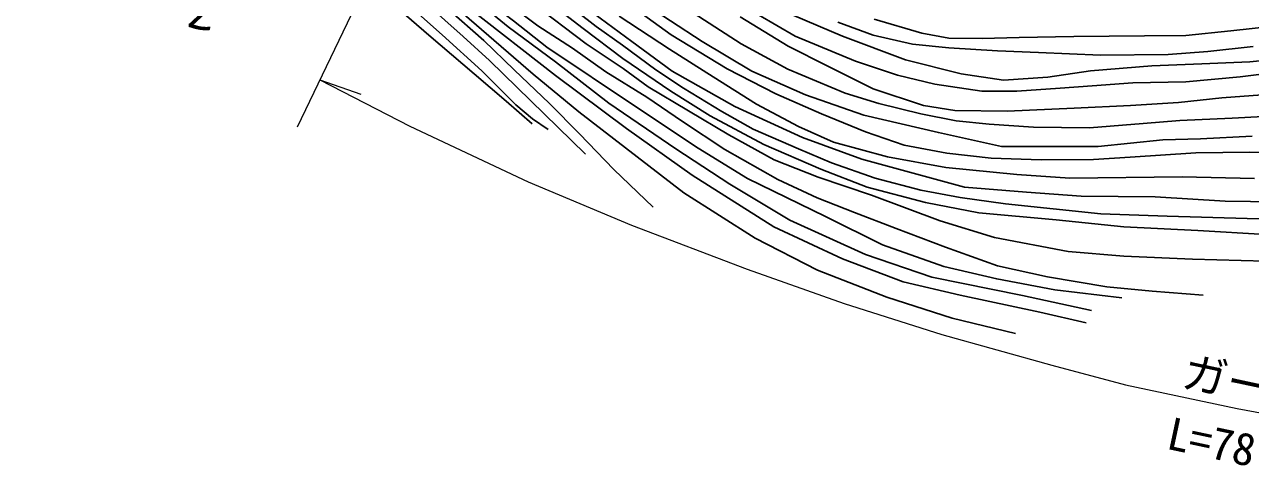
# Model space of a CAD drawing. Units: millimetres at full size, sheet at 1:1000; details may follow other scales. Extents: x 40000 to 680000, y 20000 to 380000.
# Drawn here: x 444425 to 513634, y 241402 to 266867 of the extents above; entities that cross this region are included whole.
import ezdxf
from ezdxf.enums import TextEntityAlignment as Align

# ---------------------------------------------------------------- set-up
doc = ezdxf.new("R2010")
doc.units = ezdxf.units.MM
doc.header["$LTSCALE"] = 1000
doc.layers.add('M-BGD', color=7, linetype='Continuous', lineweight=25)
doc.layers.add('M-STR-HTXT', color=7, linetype='Continuous', lineweight=13)
doc.styles.add('ＭＳ ゴシック', font='')
doc.styles.get('ＭＳ ゴシック').set_extended_font_data('MS Gothic')

msp = doc.modelspace()

# ---------------------------------------------------------------- linework, layer by layer
at = {"layer": 'M-BGD'}
for points in [[(457343, 284152), (457811, 283420), (458415, 282223), (458842, 281276), (459248, 280298), (460270, 278972), (461134, 277869), (462618, 276078), (464527, 274024), (466145, 272218), (468844, 269734), (470389, 268336), (472036, 267083), (473916, 265597), (478972, 262204), (482452, 259893), (485245, 258177), (489649, 256024), (492860, 254432), (496328, 253200), (499308, 252506), (502596, 251890), (506372, 251428)], [(457088, 283609), (457712, 282152), (458541, 280355), (459759, 278520), (461252, 276605), (463326, 274362), (464858, 272771), (466548, 271240), (469233, 268808), (471737, 266737), (474399, 264754), (477409, 262430), (481190, 259839), (484244, 257856), (487636, 255822), (491897, 253885), (495637, 252607), (500764, 251563), (504652, 250717)], [(504363, 250016), (501751, 250616), (497253, 251585), (494021, 252339), (490601, 253631), (486722, 255434), (482116, 258369), (478410, 260999), (474397, 263988), (469522, 267783), (465354, 271731), (463447, 273785), (461335, 276030), (460043, 277635), (458737, 279326), (457704, 280786), (456581, 282530)], [(456359, 282057), (457288, 280527), (458447, 278649), (459716, 277156), (461187, 275505), (463696, 272727), (465599, 270637), (469518, 267190), (473134, 264063), (475712, 261941), (481638, 257361), (485673, 254806), (489184, 252990), (493096, 251481), (496792, 250281), (500365, 249419)], [(479913, 256561), (477696, 258673), (475762, 260695), (474052, 262400), (472067, 264316), (470353, 265964), (468335, 267726), (466719, 269132), (464914, 270674), (463644, 271995), (462263, 273499), (461014, 274891), (459556, 276680), (458316, 278080), (457449, 279374), (456476, 280731), (455950, 281186)], [(456108, 279778), (457133, 278770), (458100, 277716), (459851, 275660), (461086, 274047), (462175, 272665), (463092, 271614), (467111, 268039), (469185, 266195), (470665, 264832), (476086, 259542)], [(461238, 271774), (461975, 271511), (463588, 270215), (464974, 268998), (468002, 266287), (470233, 264243), (472165, 262325), (473108, 261540), (473989, 260939)], [(473076, 261259), (471618, 262532), (469815, 264078), (467248, 266260), (465290, 267957), (463328, 269724), (461720, 271207), (461238, 271774)], [(474340, 268595), (476698, 266756), (478189, 265703), (480059, 264308), (481633, 263267), (483791, 261959), (485566, 260954), (488111, 259854), (489980, 259062), (492448, 258193), (495028, 257519), (497252, 257105), (499797, 256750), (505190, 256185), (508926, 256036), (513443, 255906), (517514, 255832)], [(510967, 251581), (508091, 251818), (505517, 252056), (502166, 252627), (499349, 253239), (496409, 254292), (493640, 255345), (491288, 256251), (489181, 257084), (486955, 258120), (483962, 259801), (481563, 261383), (479560, 262767), (477235, 264201), (475355, 265536), (473405, 266790), (471469, 268236)], [(473103, 268079), (476129, 265773), (478224, 264381), (479629, 263340), (484191, 260634), (486739, 259217), (489221, 258245), (492242, 257235), (496108, 255786), (499181, 254838), (503348, 254054), (506484, 253786), (510362, 253621), (514476, 253501)], [(515257, 259625), (513592, 259668), (510552, 259620), (506850, 259384), (504768, 259243), (501816, 259225), (498988, 259314), (496496, 259596), (494092, 260056), (491900, 260816), (489419, 261828), (486837, 262962), (484099, 264364), (480938, 266277), (478556, 267990)], [(479103, 268247), (482675, 265899), (485482, 264239), (488515, 262896), (491815, 261756), (496015, 260767), (499584, 259987), (502014, 259987), (505044, 259987), (508688, 260348), (510818, 260408), (513727, 260558)], [(515158, 264168), (513054, 263922), (509977, 263627), (506984, 263565), (504705, 263410), (502890, 263270), (500448, 263100), (498463, 263100), (495811, 263503), (493702, 263999), (491329, 264791), (487932, 266214), (484821, 268010)], [(514483, 255013), (510664, 255231), (506490, 255449), (502671, 255830), (498306, 256239), (495293, 256817), (491986, 257685), (489371, 258696), (486152, 260087), (483123, 261710), (480903, 263100), (478204, 264955), (475969, 266641), (474417, 267836)], [(517926, 256823), (512209, 256896), (508254, 257137), (504082, 257179), (500990, 257398), (497484, 257690), (494586, 258469), (491688, 259272), (488335, 260495), (484532, 262229), (480984, 264238), (478707, 265914), (476561, 267491)], [(477993, 267341), (480842, 265477), (483297, 263905), (485752, 262367), (488121, 261106), (490091, 260224), (493142, 259405), (496444, 258800), (500438, 258403), (503428, 258195), (509771, 258264), (513864, 258166)], [(516135, 261763), (512609, 261572), (509638, 261451), (507571, 261272), (504554, 261027), (501380, 261062), (498889, 261237), (497010, 261429), (495022, 261826), (492652, 262408), (490750, 262990), (487512, 264346), (484875, 265776), (481917, 267705)], [(484830, 267309), (487528, 265645), (489767, 264511), (492328, 263242), (495170, 262296), (496950, 262009), (499892, 261980), (503675, 262139), (506861, 262297), (509574, 262469), (512014, 262727), (515307, 262971)], [(487097, 267687), (490603, 266212), (494163, 264867), (497310, 264081), (499691, 263729), (502185, 263895), (504607, 264246), (508064, 264536), (510880, 264640), (513602, 264766), (516976, 265098)], [(492394, 267163), (495089, 266386), (496612, 266095), (498483, 266084), (500567, 266140), (503653, 266187), (507653, 266220), (509983, 266243), (512533, 266502), (515964, 266889)], [(513790, 265617), (511235, 265335), (508981, 265174), (505170, 265134), (501669, 265295), (499355, 265376), (496598, 265557), (494545, 265758), (492330, 266262), (490339, 266993)]]:
    msp.add_lwpolyline(points, dxfattribs=at)
at = {"layer": 'M-STR-HTXT'}
for p, q in [((468915, 280092), (459819, 261066)), ((461102, 263748), (463418, 262934))]:
    msp.add_line(p, q, dxfattribs=at)
msp.add_lwpolyline([(461102, 263748), (466183, 261119), (472866, 257981), (478689, 255541), (485214, 253048), (490688, 251107), (496214, 249357), (502421, 247636), (506578, 246530), (512883, 245183), (519381, 243982), (526695, 242838), (533324, 242011), (538307, 241916), (553420, 244029)], dxfattribs=at)

# ---------------------------------------------------------------- texts
at = {"layer": 'M-STR-HTXT', "style": 'ＭＳ ゴシック'}
for s, rotation, p in [('ガードレール', 312.954, (443832, 276595)), ('ガードレール', 347.939, (509562, 245893)), ('L=78.0', 347.939, (508699, 242388))]:
    msp.add_text(s, height=1833, rotation=rotation, dxfattribs=at).set_placement(p, align=Align.BOTTOM_LEFT)

doc.saveas('drawing.dxf')
